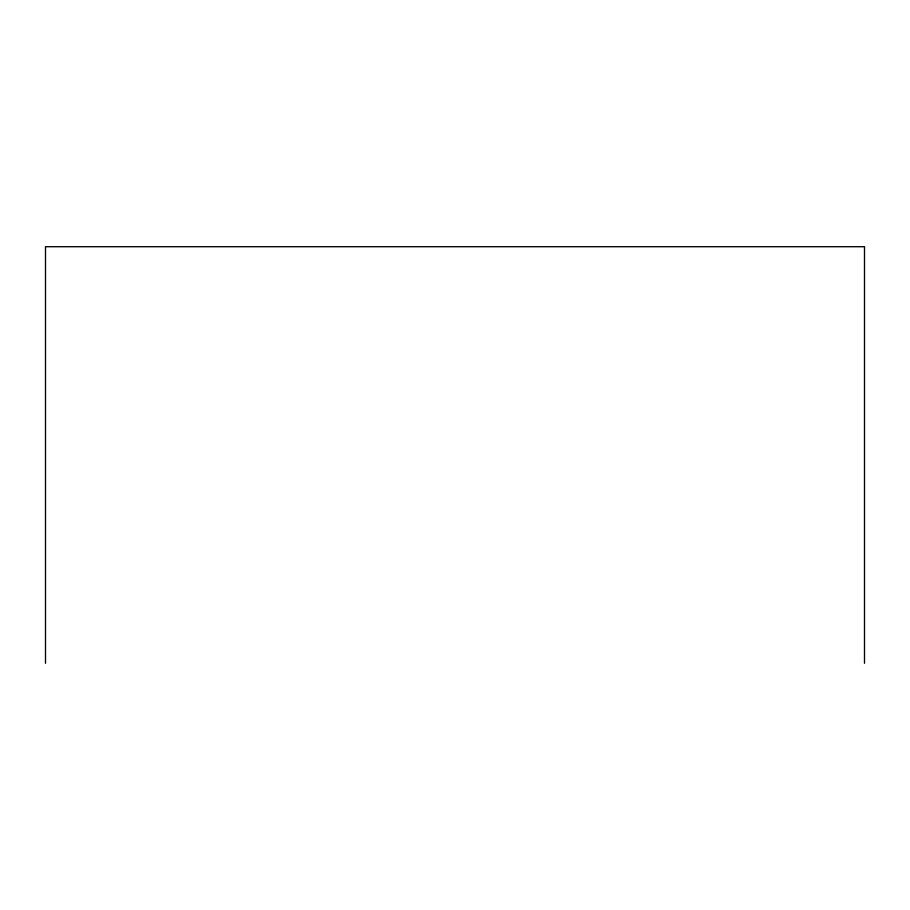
<?xml version="1.0" encoding="UTF-8"?>
<svg xmlns="http://www.w3.org/2000/svg" width="910" height="910" viewBox="0 0 910 910"><rect width="100%" height="100%" fill="white"/><g stroke="black" fill="none" stroke-linecap="round" stroke-linejoin="round"><path stroke-width="1.36" d="M864.5 663.288L864.5 246.712L45.5 246.712L45.5 663.288"/></g></svg>
